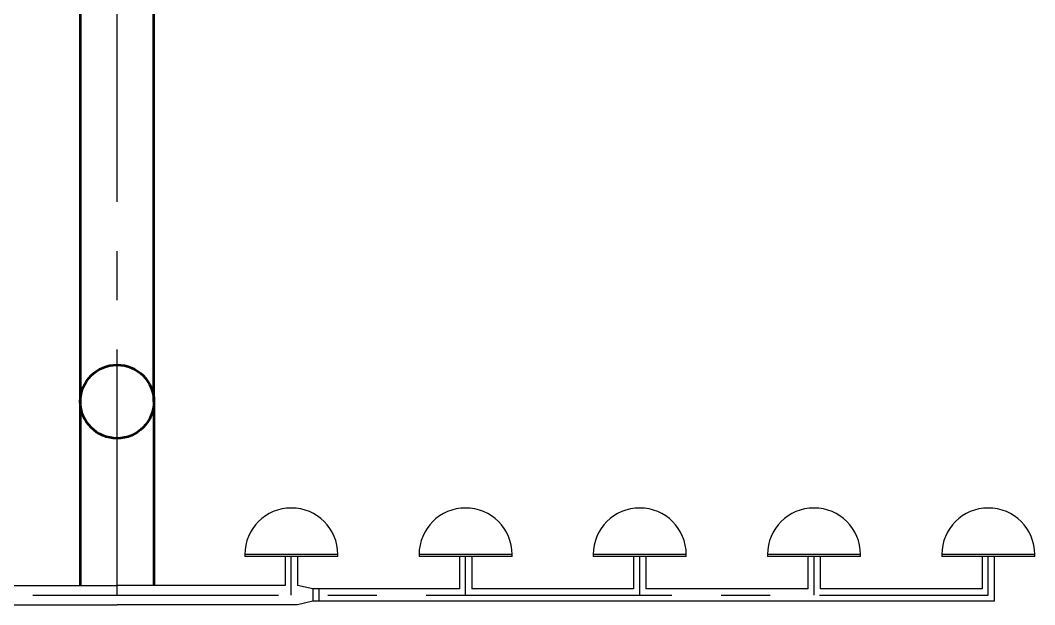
# Model space of a CAD drawing. Header units: millimetres. Extents: x 738100 to 1284508, y 138373 to 260796.
# Drawn here: x 1138193 to 1140813, y 230901 to 232411 of the extents above; entities that cross this region are included whole.
import ezdxf

# ---------------------------------------------------------------- set-up
doc = ezdxf.new("R2010")
doc.units = ezdxf.units.MM
doc.linetypes.add('CENTER', pattern=[50.8, 31.75, -6.35, 6.35, -6.35])
doc.layers.add('空气管', color=2, linetype='Continuous', lineweight=53)
doc.layers.add('轴线', color=6, linetype='CENTER')

msp = doc.modelspace()

# ---------------------------------------------------------------- linework, layer by layer
at = {"layer": '空气管', "ltscale": 20}
for p, q in [((1138348.036, 236525.824), (1138348.036, 231425.824)), ((1138538.036, 231425.824), (1138538.036, 236525.824)), ((1138348.036, 231425.824), (1138348.036, 230950.824)), ((1138538.036, 231425.824), (1138538.036, 230950.824))]:
    msp.add_line(p, q, dxfattribs=at)
at = {"layer": '空气管', "lineweight": -2, "ltscale": 20}
for p, q in [((1139013.036, 231030.824), (1138773.036, 231030.824)), ((1138773.036, 231030.824), (1138773.036, 231025.824)), ((1139013.036, 231025.824), (1138773.036, 231025.824)), ((1138877.036, 231025.824), (1138877.036, 230950.824)), ((1138909.036, 231025.824), (1138909.036, 230950.824)), ((1139013.036, 231025.824), (1139013.036, 231030.824)), ((1139463.036, 231030.824), (1139223.036, 231030.824)), ((1139223.036, 231030.824), (1139223.036, 231025.824)), ((1139463.036, 231025.824), (1139223.036, 231025.824)), ((1139327.036, 231025.824), (1139327.036, 230941.824)), ((1139359.036, 231025.824), (1139359.036, 230941.824)), ((1139463.036, 231025.824), (1139463.036, 231030.824)), ((1139913.036, 231030.824), (1139673.036, 231030.824)), ((1139673.036, 231030.824), (1139673.036, 231025.824)), ((1139913.036, 231025.824), (1139673.036, 231025.824)), ((1139777.036, 231025.824), (1139777.036, 230941.824)), ((1139809.036, 231025.824), (1139809.036, 230941.824)), ((1139913.036, 231025.824), (1139913.036, 231030.824)), ((1140363.036, 231030.824), (1140123.036, 231030.824)), ((1140123.036, 231030.824), (1140123.036, 231025.824)), ((1140363.036, 231025.824), (1140123.036, 231025.824)), ((1140227.036, 231025.824), (1140227.036, 230941.824)), ((1140259.036, 231025.824), (1140259.036, 230941.824)), ((1140363.036, 231025.824), (1140363.036, 231030.824)), ((1140813.036, 231030.824), (1140573.036, 231030.824)), ((1140573.036, 231030.824), (1140573.036, 231025.824)), ((1140813.036, 231025.824), (1140573.036, 231025.824)), ((1140677.036, 231025.824), (1140677.036, 230941.824)), ((1140709.036, 230909.824), (1140709.036, 231025.824)), ((1140813.036, 231025.824), (1140813.036, 231030.824)), ((1138009.036, 230950.824), (1138443.036, 230950.824)), ((1138877.036, 230950.824), (1138443.036, 230950.824)), ((1138949.036, 230941.824), (1138909.036, 230950.824)), ((1139327.036, 230941.824), (1138949.036, 230941.824)), ((1138949.036, 230941.824), (1138949.036, 230909.824)), ((1138964.036, 230941.824), (1138964.036, 230909.824)), ((1139777.036, 230941.824), (1139359.036, 230941.824)), ((1140227.036, 230941.824), (1139809.036, 230941.824)), ((1140677.036, 230941.824), (1140259.036, 230941.824)), ((1137977.036, 230900.824), (1138443.036, 230900.824)), ((1138909.036, 230900.824), (1138443.036, 230900.824)), ((1138949.036, 230909.824), (1138909.036, 230900.824)), ((1140709.036, 230909.824), (1138949.036, 230909.824))]:
    msp.add_line(p, q, dxfattribs=at)
at = {"layer": '空气管', "ltscale": 20}
msp.add_circle((1138443.036, 231425.824), 95, dxfattribs=at)
at = {"layer": '空气管', "lineweight": -2, "ltscale": 20}
for centre in [(1138893.036, 231030.824), (1139343.036, 231030.824), (1139793.036, 231030.824), (1140243.036, 231030.824), (1140693.036, 231030.824)]:
    msp.add_arc(centre, 120, 0, 180, dxfattribs=at)
at = {"layer": '轴线', "ltscale": 20}
for p, q in [((1138443.036, 230925.824), (1138443.036, 236787.87)), ((1136193.036, 230925.824), (1140693.036, 230925.824))]:
    msp.add_line(p, q, dxfattribs=at)
at = {"layer": '轴线', "lineweight": -2, "ltscale": 20}
for p, q in [((1138893.036, 230925.824), (1138893.036, 231025.824)), ((1139343.036, 230925.824), (1139343.036, 231025.824)), ((1139793.036, 230925.824), (1139793.036, 231025.824)), ((1140243.036, 230925.824), (1140243.036, 231025.824)), ((1140693.036, 230925.824), (1140693.036, 231025.824))]:
    msp.add_line(p, q, dxfattribs=at)

doc.saveas('drawing.dxf')
